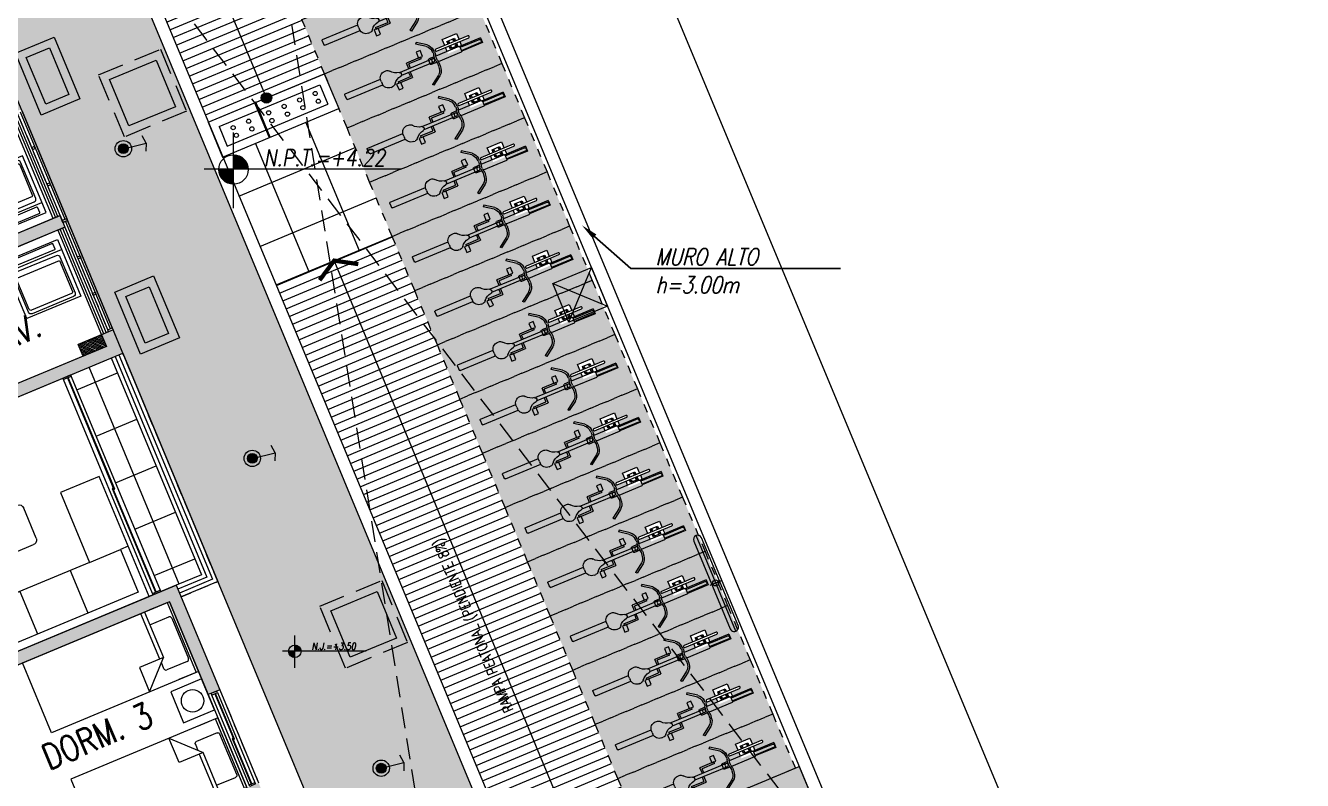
# Model space of a CAD drawing. Header units: millimetres. Extents: x 2471 to 2909, y 1327 to 1568.
# Drawn here: x 2658.24 to 2673.46, y 1442.92 to 1451.92 of the extents above; entities that cross this region are included whole.
import ezdxf
from ezdxf import colors
from ezdxf.entities.mleader import LeaderData, LeaderLine
from ezdxf.enums import TextEntityAlignment as Align
from ezdxf.math import Vec2, Vec3
from ezdxf.xclip import XClip

# ---------------------------------------------------------------- set-up
doc = ezdxf.new("R2010")
doc.units = ezdxf.units.MM
doc.header["$XCLIPFRAME"] = 2
doc.set_wipeout_variables(frame=1)
for name, pattern in [('ACAD_ISO07W100', [3, 0, -3]), ('HIDDEN', [0.375, 0.25, -0.125]), ('HIDDEN2', [0.1875, 0.125, -0.0625])]:
    doc.linetypes.add(name, pattern=pattern)
doc.layers.get('0').update_dxf_attribs({"color": 251, "lineweight": 9})
doc.layers.get('DEFPOINTS').update_dxf_attribs({"color": 251, "lineweight": 9})
for name, color, linetype, lineweight in [('A-BARANDAS', 251, 'Continuous', 13), ('A-BICICLETAS', 251, 'Continuous', 13), ('A-COCINAS-LAV', 251, 'Continuous', 13), ('A-EST HATCH', 251, 'Continuous', 13), ('A-EST PLACAS', 251, 'Continuous', 13), ('A-EST VIGAS', 251, 'HIDDEN2', 13), ('A-ESTRUCTURA-HATCH', 251, 'Continuous', 13), ('A-HATCH', 251, 'Continuous', 13), ('A-MOBILIARIO', 251, 'Continuous', 13), ('A-MURO ALTO', 251, 'Continuous', 13), ('A-MURO BAJO', 251, 'Continuous', 13), ('A-MUROS', 251, 'Continuous', 13), ('A-PROYECCIONES', 251, 'HIDDEN', 13), ('A_30_DispositivosElect', 251, 'Continuous', 13), ('A_30_DispositivosSanit', 251, 'Continuous', 13), ('A_50_TextoAmbiente', 251, 'Continuous', 13), ('A_50_TextoIndicaciones', 251, 'Continuous', 13), ('COTAS-EXTER', 251, 'Continuous', 13), ('DLP_MOBILIARIO FIJO', 251, 'Continuous', 13), ('DLP_VERDE', 251, 'Continuous', 13), ('HATCH', 251, 'Continuous', 13)]:
    doc.layers.add(name, color=color, linetype=linetype, lineweight=lineweight)
doc.styles.add('R100-200', font='romans.shx', dxfattribs={"width": 0.8, "height": 0.3})
doc.styles.add('R80', font='romans.shx', dxfattribs={"width": 0.8, "oblique": 15, "height": 0.1})
doc.styles.add('R80-200', font='romans.shx', dxfattribs={"width": 0.8, "oblique": 10, "height": 0.2})
doc.styles.add('ROMANS', font='romans.shx', dxfattribs={"width": 0.8})
doc.styles.get("Standard").update_dxf_attribs({"font": 'arial.ttf'})
doc.styles.add('TXT_COTAS', font='romans.shx', dxfattribs={"width": 0.8})
doc.dimstyles.new('DLP-COTA 200', dxfattribs={"dimtxt": 0.3, "dimasz": 0.2, "dimexe": 0.36, "dimexo": 0.12, "dimgap": 0.12, "dimtad": 1, "dimzin": 0, "dimdsep": 46, "dimtxsty": 'TXT_COTAS', "dimblk": 'ARCHTICK', "dimcen": 0.18, "dimdle": 0.2, "dimclrd": 256, "dimclre": 256, "dimclrt": 2, "dimadec": 0, "dimazin": 0, "dimtfac": 1, "dimtix": 1, "dimtofl": 0, "dimtmove": 2, "dimatfit": 3, "dimfxl": 0.36, "dimtolj": 1, "dimtzin": 0, "dimlwd": 9, "dimlwe": 9, "dimarcsym": 0})

# ---------------------------------------------------------------- blocks, each defined once
blk = doc.blocks.new('TRAZO 2')
at = {"color": 8}
for p, q in [((92.429, 102.65, 0), (91.792, 104.181, 0)), ((90.993, 103.302, 0), (92.378, 103.879, 0)), ((91.829, 102.4, 0), (91.191, 103.931, 0)), ((91.243, 102.702, 0), (92.627, 103.279, 0))]:
    blk.add_line(p, q, dxfattribs=at)
blk = doc.blocks.new('_ArchTick')
at = {"color": 0, "linetype": 'ByBlock', "const_width": 0.15}
blk.add_lwpolyline([(-0.5, -0.5), (0.5, 0.5)], dxfattribs=at)
blk = doc.blocks.new('*D868')
at = {"layer": 'COTAS-EXTER', "lineweight": 9, "transparency": 16777216}
for p, q in [((85.087, 83.906), (86.232, 84.383)), ((85.823, 84.429), (105.212, 37.854)), ((104.323, 37.7), (105.468, 38.177))]:
    blk.add_line(p, q, dxfattribs=at)
at = {"layer": 'DEFPOINTS', "color": 0, "transparency": 16777216}
for p in [(84.976, 83.86, 0), (105.136, 38.038), (104.212, 37.654, 0)]:
    blk.add_point(p, dxfattribs=at)
at = {"layer": 'COTAS-EXTER', "lineweight": 9, "transparency": 16777216, "xscale": 0.2, "yscale": 0.2, "zscale": 0.2}
for p, rotation in [((85.899, 84.244), 112.6026596227034), ((105.136, 38.038), 292.6026596227034)]:
    blk.add_blockref('_ArchTick', p, dxfattribs=dict(at, rotation=rotation))
at = {"layer": 'COTAS-EXTER', "color": 2, "transparency": 16777216, "insert": (95.767, 61.245), "char_height": 0.3, "attachment_point": 5, "rotation": 292.6027, "style": 'TXT_COTAS'}
blk.add_mtext('\\A1;50.05', dxfattribs=at)
blk = doc.blocks.new('EST P1')
at = {"layer": 'A-ESTRUCTURA-HATCH'}
h = blk.add_hatch(dxfattribs=at)
h.set_pattern_fill('ANSI31', color=256, scale=0.02)
h.set_pattern_definition([(45, (-226392.07709, -8188203.05961), (-0.04490128060535, 0.04490128060535), [])])
h.paths.add_polyline_path([(-3.61, 5.05), (-3.61, 4.85), (-44.785, 4.85), (-44.785, -0.15), (-46.99, -0.15), (-46.99, -11.15), (-3.61, -11.15), (-3.61, -11.4), (-47.24, -11.4), (-47.24, 0.15), (-45.035, 0.15), (-45.035, 5.05)])
h.paths.add_polyline_path([(5.876, 4.85), (5.876, 5.05), (35.53, 5.05), (35.53, 4.85)])
h.paths.add_polyline_path([(47.915, 5.05), (35.58, 5.05), (35.58, 4.85), (47.915, 4.85)])
h.paths.add_polyline_path([(51.865, 4.85), (53.376, 4.85), (53.376, 5.05), (51.865, 5.05)])
edge = h.paths.add_edge_path()
edge.add_arc((63.301, -0.15), 9.7, 360, 540)
edge.add_line((53.601, -0.15), (53.801, -0.15))
edge.add_arc((63.301, -0.15), 9.5, 0.9047, 180, ccw=False)
edge.add_line((72.799, 0), (70.351, 0))
edge.add_line((70.351, 0), (70.351, -0.15))
edge.add_line((70.351, -0.15), (73.001, -0.15))
edge = h.paths.add_edge_path()
edge.add_arc((63.301, -0.15), 3.3, 0.0009, 49.9947)
edge.add_line((65.422, 2.378), (65.422, -0.15))
edge.add_line((65.422, -0.15), (65.272, -0.15))
edge.add_line((65.272, -0.15), (65.272, 2.496))
edge.add_arc((63.301, -0.15), 3.3, 53.3166, 180)
edge.add_line((60.001, -0.15), (59.801, -0.15))
edge.add_arc((63.301, -0.15), 3.5, 2.4574, 179.9999, ccw=False)
edge.add_line((66.797, 0), (69.451, 0))
edge.add_line((69.451, 0), (69.451, -0.15))
edge.add_line((69.451, -0.15), (66.601, -0.15))
h.paths.add_polyline_path([(-3.56, -11.15), (35.53, -11.15), (35.53, -11.4), (-3.56, -11.4)])
h.paths.add_polyline_path([(35.58, -11.15), (71.88, -11.15), (71.88, -11.4), (35.58, -11.4)])
blk = doc.blocks.new('A$C47ad906b')
at = {"linetype": 'ACAD_ISO07W100'}
blk.add_blockref('EST P1', (27.086, 53.632), dxfattribs=at)
blk = doc.blocks.new('IS_PLANTA GENERAL')
for p, q in [((33.073, -90.818), (34.458, -90.242)), ((34.458, -90.242), (34.631, -90.657)), ((33.204, -90.872), (34.404, -90.373)), ((34.404, -90.373), (34.5, -90.603)), ((33.246, -91.234), (34.631, -90.657)), ((33.3, -91.103), (34.5, -90.603)), ((33.641, -90.582), (33.627, -90.588)), ((33.627, -90.588), (33.8, -91.003)), ((33.814, -90.997), (33.641, -90.582)), ((33.672, -90.677), (33.768, -90.908)), ((33.073, -90.818), (33.246, -91.234)), ((33.204, -90.872), (33.3, -91.103))]:
    blk.add_line(p, q)
for centre in [(34.164, -90.554), (34.349, -90.477), (34.387, -90.569), (33.795, -90.707), (33.979, -90.631), (34.018, -90.723), (34.202, -90.646), (33.371, -90.884), (33.556, -90.807), (33.594, -90.899), (33.833, -90.8), (33.409, -90.976)]:
    blk.add_circle(centre, 0.025)
blk = doc.blocks.new('A$C9cc34060')
at = {"layer": 'A-EST HATCH'}
h = blk.add_hatch(color=256, dxfattribs=at)
h.dxf.hatch_style = 1
h.paths.add_polyline_path([(39.55, 0.06), (39.55, 6.125), (38.05, 6.125), (38.05, 5.375), (37.9, 5.375), (37.9, 6.325), (39.7, 6.325), (39.7, 5.45), (41.2, 5.45), (41.2, 5.95), (41.35, 5.95), (41.35, 5.25), (39.7, 5.25), (39.7, 0.06)])
h.paths.add_polyline_path([(18.45, 10.125), (20.05, 10.125), (20.05, 13.225), (18.85, 13.225), (18.85, 13.375), (20.2, 13.375), (20.2, 9.975), (18.45, 9.975)])
h.paths.add_polyline_path([(17.65, 13.375), (17.5, 13.375), (17.5, 9.975), (17.65, 9.975)])
h.paths.add_polyline_path([(12.15, 13.85), (11.85, 13.85), (11.85, 13.7), (12, 13.7), (12, 10.625), (12.15, 10.625)])
h.paths.add_polyline_path([(15.1, 13.225), (15.1, 10.125), (16.7, 10.125), (16.7, 9.975), (14.95, 9.975), (14.95, 13.375), (16.3, 13.375), (16.3, 13.225)])
h.paths.add_polyline_path([(5.85, 13.7), (5.25, 13.7), (5.25, 13.85), (6, 13.85), (6, 10.45), (4.85, 10.45), (4.85, 10.6), (5.85, 10.6)])
h.paths.add_polyline_path([(4.05, 13.85), (4.05, 10.45), (3.9, 10.45), (3.9, 13.85)])
h.paths.add_polyline_path([(3.1, 10.6), (1.5, 10.6), (1.5, 13.7), (2.7, 13.7), (2.7, 13.85), (1.35, 13.85), (1.35, 10.45), (3.1, 10.45)])
h.paths.add_polyline_path([(5.85, 0.15), (5.25, 0.15), (5.25, 0), (6, 0), (6, 3.4), (4.85, 3.4), (4.85, 3.25), (5.85, 3.25)])
h.paths.add_polyline_path([(4.05, 0), (4.05, 3.4), (3.9, 3.4), (3.9, 0)])
h.paths.add_polyline_path([(3.1, 3.25), (1.5, 3.25), (1.5, 0.15), (2.7, 0.15), (2.7, 0), (1.35, 0), (1.35, 3.4), (3.1, 3.4)])
h.paths.add_polyline_path([(8.7, 3.5), (8.85, 3.5), (8.85, 0.15), (9, 0.15), (9, 0), (8.7, 0)])
h.paths.add_polyline_path([(18.45, 3.725), (20.05, 3.725), (20.05, 0.625), (18.85, 0.625), (18.85, 0.475), (20.2, 0.475), (20.2, 3.875), (18.45, 3.875)])
h.paths.add_polyline_path([(17.65, 0.475), (17.5, 0.475), (17.5, 3.875), (17.65, 3.875)])
h.paths.add_polyline_path([(12.15, 0), (11.85, 0), (11.85, 0.15), (12, 0.15), (12, 3.225), (12.15, 3.225)])
h.paths.add_polyline_path([(15.1, 0.625), (15.1, 3.725), (16.7, 3.725), (16.7, 3.875), (14.95, 3.875), (14.95, 0.475), (16.3, 0.475), (16.3, 0.625)])
h.paths.add_polyline_path([(31.6, 10.125), (30, 10.125), (30, 13.225), (31.2, 13.225), (31.2, 13.375), (29.85, 13.375), (29.85, 9.975), (31.6, 9.975)])
h.paths.add_polyline_path([(32.4, 13.375), (32.55, 13.375), (32.55, 9.975), (32.4, 9.975)])
h.paths.add_polyline_path([(38.2, 13.85), (38.2, 13.7), (38.05, 13.7), (38.05, 10.625), (37.9, 10.625), (37.9, 13.85)])
h.paths.add_polyline_path([(34.95, 13.225), (34.95, 10.125), (33.35, 10.125), (33.35, 9.975), (35.1, 9.975), (35.1, 13.375), (33.75, 13.375), (33.75, 13.225)])
h.paths.add_polyline_path([(39.7, 8.6), (41.35, 8.6), (41.35, 7.9), (41.2, 7.9), (41.2, 8.4), (39.7, 8.4), (39.7, 7.525), (37.9, 7.525), (37.9, 8.475), (38.05, 8.475), (38.05, 7.725), (39.55, 7.725), (39.55, 13.79), (39.7, 13.79)])
h.paths.add_polyline_path([(44.2, 13.7), (44.8, 13.7), (44.8, 13.85), (44.05, 13.85), (44.05, 10.45), (45.2, 10.45), (45.2, 10.6), (44.2, 10.6)])
h.paths.add_polyline_path([(46, 13.85), (46, 10.45), (46.15, 10.45), (46.15, 13.85)])
h.paths.add_polyline_path([(46.95, 10.6), (48.55, 10.6), (48.55, 13.7), (47.35, 13.7), (47.35, 13.85), (48.7, 13.85), (48.7, 10.45), (46.95, 10.45)])
h.paths.add_polyline_path([(46, 0), (46, 3.4), (46.15, 3.4), (46.15, 0)])
h.paths.add_polyline_path([(46.95, 3.25), (48.55, 3.25), (48.55, 0.15), (47.35, 0.15), (47.35, 0), (48.7, 0), (48.7, 3.4), (46.95, 3.4)])
h.paths.add_polyline_path([(41.35, 3.5), (41.2, 3.5), (41.2, 0.15), (41.05, 0.15), (41.05, 0), (41.35, 0)])
h.paths.add_polyline_path([(31.6, 3.725), (30, 3.725), (30, 0.625), (31.2, 0.625), (31.2, 0.475), (29.85, 0.475), (29.85, 3.875), (31.6, 3.875)])
h.paths.add_polyline_path([(32.4, 0.475), (32.55, 0.475), (32.55, 3.875), (32.4, 3.875)])
h.paths.add_polyline_path([(37.9, 0), (38.2, 0), (38.2, 0.15), (38.05, 0.15), (38.05, 3.225), (37.9, 3.225)])
h.paths.add_polyline_path([(34.95, 0.625), (34.95, 3.725), (33.35, 3.725), (33.35, 3.875), (35.1, 3.875), (35.1, 0.475), (33.75, 0.475), (33.75, 0.625)])
h.paths.add_polyline_path([(10.35, 6.325), (12.15, 6.325), (12.15, 5.375), (12, 5.375), (12, 6.125), (10.5, 6.125), (10.5, 0.06), (10.35, 0.06), (10.35, 5.25), (8.7, 5.25), (8.7, 5.95), (8.85, 5.95), (8.85, 5.45), (10.35, 5.45)])
h.paths.add_polyline_path([(44.05, 0), (44.05, 3.4), (45.2, 3.4), (45.2, 3.25), (44.2, 3.25), (44.2, 0.15), (44.8, 0.15), (44.8, 0)])
h.paths.add_polyline_path([(46.953, 8.35), (47.1, 8.35), (47.1, 9.55), (44.95, 9.55), (44.95, 9.4), (45.4, 9.4), (45.4, 7.8), (45.6, 7.8), (45.6, 9.4), (46.95, 9.4), (46.95, 8.35)], flags=17)
h.paths.add_polyline_path([(46.953, 5.5), (47.1, 5.5), (47.1, 4.3), (44.95, 4.3), (44.95, 4.45), (45.4, 4.45), (45.4, 6.05), (45.6, 6.05), (45.6, 4.45), (46.95, 4.45), (46.95, 5.5)], flags=17)
h.paths.add_polyline_path([(41.2, 7), (44.05, 7), (44.05, 9.55), (44.2, 9.55), (44.2, 7), (46.95, 7), (46.95, 7.6), (47.1, 7.6), (47.1, 7), (49.85, 7), (49.85, 11.05), (50.05, 11.05), (50.05, 2.8), (49.85, 2.8), (49.85, 6.85), (47.1, 6.85), (47.1, 6.25), (46.95, 6.25), (46.95, 6.85), (44.2, 6.85), (44.2, 4.3), (44.05, 4.3), (44.05, 6.85), (41.2, 6.85)])
h.paths.add_polyline_path([(26, 1.025), (23.35, 1.025), (23.35, 3.675), (25.7, 3.675), (25.7, 4.225), (26, 4.225), (26, 4.375), (25.55, 4.375), (25.55, 3.825), (23.35, 3.825), (23.35, 6.175), (24.55, 6.175), (24.55, 6.325), (23.2, 6.325), (23.2, 0.875), (26, 0.875)])
h.paths.add_polyline_path([(41.35, 13.85), (41.35, 10.35), (41.2, 10.35), (41.2, 13.7), (41.05, 13.7), (41.05, 13.85)])
h.paths.add_polyline_path([(10.35, 13.79), (10.35, 8.6), (8.7, 8.6), (8.7, 7.9), (8.85, 7.9), (8.85, 8.4), (10.35, 8.4), (10.35, 7.525), (12.15, 7.525), (12.15, 8.475), (12, 8.475), (12, 7.725), (10.5, 7.725), (10.5, 13.79)])
h.paths.add_polyline_path([(2.95, 7), (0.15, 7), (0.15, 11.05), (0, 11.05), (0, 2.8), (0.15, 2.8), (0.15, 6.85), (2.95, 6.85), (2.95, 6.25), (3.1, 6.25), (3.1, 6.85), (5.85, 6.85), (5.85, 4.3), (6, 4.3), (6, 6.85), (8.85, 6.85), (8.85, 7), (6, 7), (6, 9.55), (5.85, 9.55), (5.85, 7), (3.1, 7), (3.1, 7.6), (2.95, 7.6)])
h.paths.add_polyline_path([(8.7, 13.85), (9, 13.85), (9, 13.7), (8.85, 13.7), (8.85, 10.35), (8.7, 10.35)])
h.paths.add_polyline_path([(3.097, 8.35), (2.95, 8.35), (2.95, 9.55), (5.1, 9.55), (5.1, 9.4), (4.65, 9.4), (4.65, 7.8), (4.45, 7.8), (4.45, 9.4), (3.1, 9.4), (3.1, 8.35)], flags=17)
h.paths.add_polyline_path([(3.097, 5.5), (2.95, 5.5), (2.95, 4.3), (5.1, 4.3), (5.1, 4.45), (4.65, 4.45), (4.65, 6.05), (4.45, 6.05), (4.45, 4.45), (3.1, 4.45), (3.1, 5.5)], flags=17)
h.paths.add_polyline_path([(23.35, 7.525), (23.2, 7.525), (23.2, 11.225), (23.35, 11.225)])
h.paths.add_polyline_path([(29, 4.775), (29, 4.925), (27.2, 4.925), (27.2, 6.175), (29.75, 6.175), (29.75, 4.775), (29.9, 4.775), (29.9, 6.175), (33.25, 6.175), (33.25, 4.775), (33.45, 4.775), (33.45, 6.175), (37, 6.175), (37, 6.325), (27, 6.325), (27, 4.775)])
h.paths.add_polyline_path([(27, 4.75), (27, 0.475), (27.85, 0.475), (27.85, 0.625), (27.15, 0.625), (27.15, 4.75)])
h.paths.add_polyline_path([(21.05, 4.775), (21.05, 4.925), (22.85, 4.925), (22.85, 6.175), (20.3, 6.175), (20.3, 4.775), (20.15, 4.775), (20.15, 6.175), (16.8, 6.175), (16.8, 4.775), (16.6, 4.775), (16.6, 6.175), (13.05, 6.175), (13.05, 6.325), (23.05, 6.325), (23.05, 4.775)])
h.paths.add_polyline_path([(23.05, 4.75), (23.05, 0.475), (22.2, 0.475), (22.2, 0.625), (22.9, 0.625), (22.9, 4.75)])
h.paths.add_polyline_path([(22.875, 8.925), (22.45, 8.925), (22.45, 7.525), (13.05, 7.525), (13.05, 7.675), (16.6, 7.675), (16.6, 9.075), (16.8, 9.075), (16.8, 7.675), (19.7, 7.675), (19.7, 9.075), (19.85, 9.075), (19.85, 7.675), (22.25, 7.675), (22.25, 8.925), (20.6, 8.925), (20.6, 9.075), (22.875, 9.075)])
h.paths.add_polyline_path([(22.9, 13.225), (22.2, 13.225), (22.2, 13.375), (23.05, 13.375), (23.05, 7.525), (22.9, 7.525)])
h.paths.add_polyline_path([(27.15, 7.525), (25.15, 7.525), (25.15, 7.675), (27, 7.675), (27, 11.075), (25.15, 11.075), (25.15, 11.225), (27, 11.225), (27, 13.375), (27.85, 13.375), (27.85, 13.225), (27.15, 13.225)])
h.paths.add_polyline_path([(27.175, 9.075), (29.45, 9.075), (29.45, 8.925), (27.8, 8.925), (27.8, 7.675), (30.2, 7.675), (30.2, 9.075), (30.35, 9.075), (30.35, 7.675), (33.25, 7.675), (33.25, 9.075), (33.45, 9.075), (33.45, 7.675), (37, 7.675), (37, 7.525), (27.6, 7.525), (27.6, 8.925), (27.175, 8.925)])
at = {"layer": 'A-EST PLACAS'}
for points in [[(39.55, 0.06), (39.55, 6.125), (38.05, 6.125), (38.05, 5.375), (37.9, 5.375), (37.9, 6.325), (39.7, 6.325), (39.7, 5.45), (41.2, 5.45), (41.2, 5.95), (41.35, 5.95), (41.35, 5.25), (39.7, 5.25), (39.7, 0.06)], [(34.95, 0.625), (34.95, 3.725), (33.35, 3.725), (33.35, 3.875), (35.1, 3.875), (35.1, 0.475), (33.75, 0.475), (33.75, 0.625)], [(37.9, 0), (38.2, 0), (38.2, 0.15), (38.05, 0.15), (38.05, 3.225), (37.9, 3.225)]]:
    blk.add_lwpolyline(points, close=True, dxfattribs=at)
at = {"layer": 'A-EST VIGAS'}
for p, q in [((33.75, 0.475), (32.55, 0.475)), ((39.55, 0.06), (38.2, 0.06)), ((39.7, 0.06), (41.05, 0.06))]:
    blk.add_line(p, q, dxfattribs=at)
blk.add_lwpolyline([(34.95, 0.475), (34.95, 0), (37.9, 0)], dxfattribs=at)
blk = doc.blocks.new('LAV-SEC')
blk.add_wipeout([(-0.35, 0), (-0.35, -0.73), (0.35, -0.73), (0.35, 0)])
blk.add_line((0.35, -0.13), (-0.35, -0.13))
blk.add_lwpolyline([(0.35, 0), (-0.35, 0), (-0.35, -0.73), (0.35, -0.73)], close=True)
at = {"color": 251}
for points in [[(0.27, -0.02), (-0.27, -0.02, 0.414214), (-0.28, -0.03), (-0.28, -0.09, 0.414214), (-0.27, -0.1), (0.27, -0.1, 0.414214), (0.28, -0.09), (0.28, -0.03, 0.414214)], [(0.28, -0.24), (-0.28, -0.24), (-0.28, -0.64, 0.414214), (-0.26, -0.66), (0.26, -0.66, 0.414214), (0.28, -0.64)]]:
    blk.add_lwpolyline(points, format="xyb", close=True, dxfattribs=at)
blk.add_lwpolyline([(-0.3, -0.668, 0.414214), (-0.268, -0.7), (0.268, -0.7, 0.414214), (0.3, -0.668), (0.3, -0.202, 0.414214), (0.268, -0.17), (-0.268, -0.17, 0.414214), (-0.3, -0.202)], format="xyb", close=True)
blk = doc.blocks.new('1 PLAZA')
for p, q in [((-0.45, 0), (0.45, 0)), ((-0.45, 0), (-0.45, -0.255)), ((0.45, 0), (0.45, -0.255)), ((-0.286, -0.322), (-0.286, -0.078)), ((-0.259, -0.051), (0.262, -0.051)), ((0.289, -0.078), (0.289, -0.342)), ((-0.45, -0.322), (0.136, -0.322)), ((0.136, -0.371), (-0.45, -0.371)), ((0.45, -0.632), (0.136, -0.322)), ((0.136, -0.322), (0.136, -0.632)), ((0.262, -0.368), (0.183, -0.368)), ((0.136, -0.632), (0.45, -0.632))]:
    blk.add_line(p, q)
blk.add_lwpolyline([(-0.45, -1.9), (-0.45, -0.029), (0.45, -0.029), (0.45, -1.9)], close=True)
for centre, start, end in [((-0.259, -0.078), 90, 180), ((0.262, -0.078), 0, 90), ((0.262, -0.342), 270, 0)]:
    blk.add_arc(centre, 0.0267, start, end)
blk = doc.blocks.new('VELADOR')
blk.add_lwpolyline([(0, 0.4), (0, 0), (0.4, 0), (0.4, 0.4)], close=True)
blk.add_circle((0.2, 0.2), 0.134)
blk = doc.blocks.new('VP.120')
at = {"layer": 'A-MURO BAJO'}
for p, q in [((0, 0), (1.2, 0)), ((0, -0.15), (1.2, -0.15))]:
    blk.add_line(p, q, dxfattribs=at)
at = {"layer": 'DLP_MOBILIARIO FIJO', "color": 251}
for p, q in [((0.02, -0.038), (1.18, -0.038)), ((1.18, -0.113), (0.02, -0.113))]:
    blk.add_line(p, q, dxfattribs=at)
at = {"layer": 'DLP_MOBILIARIO FIJO', "color": 6}
for points in [[(0, -0.113), (0.02, -0.113), (0.02, -0.038), (0, -0.038)], [(1.2, -0.113), (1.18, -0.113), (1.18, -0.038), (1.2, -0.038)]]:
    blk.add_lwpolyline(points, close=True, dxfattribs=at)
at = {"layer": 'DLP_MOBILIARIO FIJO', "elevation": 0}
for points in [[(0.61, -0.063), (0.02, -0.063), (0.02, -0.073), (0.61, -0.073)], [(0.59, -0.088), (1.18, -0.088), (1.18, -0.078), (0.59, -0.078)]]:
    blk.add_lwpolyline(points, close=True, dxfattribs=at)
blk = doc.blocks.new('SOFA SEC')
for p, q in [((0, 0.65), (0.1, 0.65)), ((0.1, 0.65), (0.1, 0.1)), ((0.5, 0.65), (0.1, 0.65)), ((0.75, 0.65), (0.75, 0.1)), ((1.4, 0.65), (1.4, 0.1)), ((0.1, 0.1), (2.05, 0.1))]:
    blk.add_line(p, q)
blk.add_lwpolyline([(0.5, 1.55), (0.5, 0.65), (2.05, 0.65), (2.05, 0), (0, 0), (0, 1.55)], close=True)
blk = doc.blocks.new('MESA CENTRO')
for p, q in [((-0.194, 0), (0.194, 0)), ((-0.254, -0.942), (-0.254, -0.06)), ((0.254, -0.06), (0.254, -0.942)), ((0.194, -1.002), (-0.194, -1.002))]:
    blk.add_line(p, q)
for centre, start, end in [((-0.194, -0.06), 90, 180), ((0.194, -0.06), 0, 90), ((-0.194, -0.942), 180, 270), ((0.194, -0.942), 270, 0)]:
    blk.add_arc(centre, 0.06, start, end)
blk = doc.blocks.new('TE-P1')
at = {"layer": 'A-HATCH'}
h = blk.add_hatch(dxfattribs=at)
h.set_pattern_fill('_USER', color=256, scale=0.6, angle=-180, double=1, pattern_type=0)
h.set_pattern_definition([(180, (-1.7, 6.175), (8e-17, -0.6), []), (270, (-1.7, 6.175), (0.6, 6e-17), [])])
h.paths.add_polyline_path([(35.1, -2.65), (35.1, -2.125), (37.9, -2.125), (37.9, -2.65)])
h = blk.add_hatch(dxfattribs=at)
h.set_pattern_fill('ANSI31', color=256, scale=0.005)
h.paths.add_polyline_path([(38.05, -2.35), (38.2, -2.35), (38.2, -2.65), (38.05, -2.65)])
at = {"elevation": 0}
for points in [[(38.2, -2.68), (39.55, -2.68), (39.55, -2.71), (38.2, -2.71)], [(41.05, -2.68), (39.7, -2.68), (39.7, -2.71), (41.05, -2.71)]]:
    blk.add_lwpolyline(points, close=True, dxfattribs=at)
at = {"layer": 'A-BARANDAS', "elevation": 0}
for points in [[(37.9, -2.75), (35, -2.75), (35, -2.325)], [(37.9, -2.7), (35.05, -2.7), (35.05, -2.325)]]:
    blk.add_lwpolyline(points, dxfattribs=at)
at = {"layer": 'A-HATCH', "elevation": 0}
blk.add_lwpolyline([(38.05, -2.35), (38.2, -2.35), (38.2, -2.65), (38.05, -2.65)], close=True, dxfattribs=at)
at = {"layer": 'A-MOBILIARIO'}
for p, q in [((38.225, -2.775, 0), (39.613, -2.775, 0)), ((38.225, -2.8, 0), (39.613, -2.8, 0)), ((41.025, -2.775, 0), (39.638, -2.775, 0)), ((41.025, -2.8, 0), (39.638, -2.8, 0))]:
    blk.add_line(p, q, dxfattribs=at)
at = {"layer": 'A-MOBILIARIO', "elevation": 0}
for points in [[(38.2, -2.74), (38.225, -2.74), (38.225, -2.8), (38.2, -2.8)], [(38.671, -2.74), (38.696, -2.74), (38.696, -2.775), (38.671, -2.775)], [(39.142, -2.74), (39.167, -2.74), (39.167, -2.775), (39.142, -2.775)], [(39.638, -2.74), (39.613, -2.74), (39.613, -2.8), (39.638, -2.8)]]:
    blk.add_lwpolyline(points, close=True, dxfattribs=at)
at = {"layer": 'A-MOBILIARIO'}
for points in [[(39.613, -2.74), (39.638, -2.74), (39.638, -2.8), (39.613, -2.8)], [(40.108, -2.74), (40.083, -2.74), (40.083, -2.775), (40.108, -2.775)], [(40.579, -2.74), (40.554, -2.74), (40.554, -2.775), (40.579, -2.775)]]:
    blk.add_lwpolyline(points, close=True, dxfattribs=at)
at = {"layer": 'A-MURO BAJO', "color": 7}
for p, q in [((35.12, -2.025, 0), (37.88, -2.025, 0)), ((37.88, -2.125, 0), (35.12, -2.125, 0))]:
    blk.add_line(p, q, dxfattribs=at)
at = {"layer": 'A-MURO BAJO', "color": 4}
blk.add_line((34.95, -2.8, 0), (34.95, -2.325, 0), dxfattribs=at)
at = {"layer": 'A-MURO BAJO'}
for p, q in [((39.55, -2.65, 0), (38.2, -2.65, 0)), ((39.55, -2.74, 0), (38.2, -2.74, 0)), ((39.7, -2.65, 0), (41.05, -2.65, 0)), ((39.7, -2.74, 0), (41.05, -2.74, 0))]:
    blk.add_line(p, q, dxfattribs=at)
at = {"layer": 'A-MURO BAJO', "color": 4, "elevation": 0}
for points in [[(37.9, -2.65), (35.1, -2.65), (35.1, -2.325)], [(37.9, -2.8), (34.95, -2.8)]]:
    blk.add_lwpolyline(points, dxfattribs=at)
at = {"layer": 'A-MUROS'}
for p, q in [((39.55, -2.74, 0), (39.55, 3.325, 0)), ((39.7, -2.74), (39.7, 2.45)), ((35.1, -2.325, 0), (35.1, 1.075, 0)), ((34.95, -2.175, 0), (34.95, 0.725, 0)), ((37.9, 0.425, 0), (37.9, -2.8, 0)), ((38.05, -2.35, 0), (38.05, 0.425, 0)), ((33.75, -2.325, 0), (33.75, -2.175, 0)), ((34.95, -2.175, 0), (33.75, -2.175, 0)), ((35.1, -2.325, 0), (33.75, -2.325, 0)), ((38.2, -2.35, 0), (38.05, -2.35, 0)), ((38.2, -2.8, 0), (38.2, -2.35, 0)), ((39.55, -2.65, 0), (39.55, -2.74, 0)), ((39.638, -2.74, 0), (39.55, -2.74, 0)), ((39.613, -2.74), (39.7, -2.74)), ((37.9, -2.8, 0), (38.2, -2.8, 0))]:
    blk.add_line(p, q, dxfattribs=at)
at = {"layer": 'A-MUROS', "color": 3}
blk.add_line((39.7, -2.8, 0), (39.55, -2.8, 0), dxfattribs=at)
at = {"layer": 'DLP_MOBILIARIO FIJO', "color": 6, "elevation": 0}
for points in [[(35.1, -2.025), (35.12, -2.025), (35.12, -2.125), (35.1, -2.125)], [(37.88, -2.025), (37.9, -2.025), (37.9, -2.125), (37.88, -2.125)]]:
    blk.add_lwpolyline(points, close=True, dxfattribs=at)
at = {"layer": 'DLP_MOBILIARIO FIJO', "elevation": 0}
for points in [[(36.46, -2.063), (35.12, -2.063), (35.12, -2.073), (36.46, -2.073)], [(36.44, -2.088), (37.88, -2.088), (37.88, -2.078), (36.44, -2.078)]]:
    blk.add_lwpolyline(points, close=True, dxfattribs=at)
blk.add_blockref('A$C9cc34060', (0, -2.8))
at = {"rotation": 179.9999999999999}
blk.add_blockref('VP.120', (33.75, -2.325, 0), dxfattribs=at)
at = {"layer": 'A-MOBILIARIO', "xscale": -1}
for name, p, rotation in [('SOFA SEC', (35.1, -1.975, 0), 270.0004328521019), ('MESA CENTRO', (36.455, 0.002, 0), 2.257911114078581e-05)]:
    blk.add_blockref(name, p, dxfattribs=dict(at, rotation=rotation))
at = {"layer": 'A-MOBILIARIO', "extrusion": (4.49068e-08, 3.60286e-08, -1), "zscale": -1, "rotation": 180}
blk.add_blockref('1 PLAZA', (-33, -2.175, 0), dxfattribs=at)
at = {"layer": 'A-MOBILIARIO', "extrusion": (4.49068e-08, -3.60286e-08, 1), "rotation": 180}
for name, p in [('1 PLAZA', (34.5, -2.175, 0)), ('VELADOR', (33.953, -1.775, 0))]:
    blk.add_blockref(name, p, dxfattribs=at)
at = {"layer": 'A-COCINAS-LAV', "xscale": -1, "rotation": 270}
blk.add_blockref('LAV-SEC', (39.45, -2.25, 0), dxfattribs=at)
at = {"layer": 'A-COCINAS-LAV', "rotation": 90}
blk.add_blockref('LAV-SEC', (39.8, -2.25), dxfattribs=at)
blk = doc.blocks.new('A$C4760cff2')
at = {"layer": 'A_50_TextoAmbiente', "style": 'R100-200', "width": 0.8}
for s, p in [('LAV.', (42.14, -17.275)), ('DORM. 3', (42.801, -22.214))]:
    blk.add_text(s, height=0.3, rotation=23.2759, dxfattribs=at).set_placement(p)
blk = doc.blocks.new('cajas de desague')
at = {"elevation": 0}
for points in [[(37.259, -14.542), (36.459, -14.542), (36.459, -14.042), (37.259, -14.042)], [(37.159, -14.142), (37.159, -14.442), (36.559, -14.442), (36.559, -14.142)], [(40.344, -14.542), (39.544, -14.542), (39.544, -14.042), (40.344, -14.042)], [(40.244, -14.142), (40.244, -14.442), (39.644, -14.442), (39.644, -14.142)]]:
    blk.add_lwpolyline(points, close=True, dxfattribs=at)
blk = doc.blocks.new('cajas drenaje pluvial')
at = {"linetype": 'HIDDEN', "ltscale": 1.25, "elevation": 0}
for points in [[(-1.242, 41.643), (-1.55, 42.382), (-0.811, 42.689), (-0.504, 41.951)], [(1.394, 35.309), (1.086, 36.048), (1.825, 36.355), (2.132, 35.616)]]:
    blk.add_lwpolyline(points, close=True, dxfattribs=at)
at = {"elevation": 0}
for points in [[(-0.865, 42.558), (-0.634, 42.004), (-1.188, 41.774), (-1.419, 42.328)], [(1.771, 36.224), (2.002, 35.67), (1.448, 35.44), (1.217, 35.994)]]:
    blk.add_lwpolyline(points, close=True, dxfattribs=at)
blk = doc.blocks.new('BICICLETA')
at = {"ltscale": 0.1}
for p, q in [((-0.035, 0), (-0.035, -0.304)), ((0.035, 0), (-0.035, 0)), ((0.035, 0), (0.035, -0.306)), ((-0.022, -0.304), (-0.022, -0.016)), ((-0.01, -0.004), (0.007, -0.004)), ((0.019, -0.016), (0.019, -0.304)), ((-0.043, -0.315), (-0.043, -0.654)), ((0.028, -0.304), (-0.031, -0.304)), ((0.04, -0.315), (0.04, -0.654)), ((-0.101, -0.65), (-0.136, -0.654)), ((-0.098, -0.673), (-0.133, -0.677)), ((-0.023, -0.681), (-0.063, -0.674)), ((-0.023, -0.657), (-0.058, -0.651)), ((-0.043, -0.678), (-0.043, -0.756)), ((0.02, -0.657), (0.055, -0.651)), ((0.02, -0.681), (0.06, -0.674)), ((0.04, -0.678), (0.04, -0.756)), ((0.095, -0.673), (0.13, -0.677)), ((0.098, -0.65), (0.133, -0.654)), ((-0.229, -0.706), (-0.317, -0.831)), ((-0.317, -0.831), (-0.299, -0.846)), ((-0.211, -0.721), (-0.299, -0.846)), ((0.028, -0.767), (-0.031, -0.767)), ((-0.025, -0.709), (-0.025, -1.188)), ((0.022, -0.709), (0.022, -1.188)), ((0.082, -0.852), (0.082, -1.034)), ((0.082, -0.852), (0.105, -0.852)), ((0.105, -0.852), (0.105, -1.057)), ((0.208, -0.721), (0.296, -0.846)), ((0.227, -0.706), (0.314, -0.831)), ((0.314, -0.831), (0.296, -0.846)), ((0.022, -1.034), (0.082, -1.034)), ((-0.025, -1.057), (-0.108, -1.057)), ((-0.108, -1.262), (-0.108, -1.057)), ((-0.085, -1.262), (-0.085, -1.081)), ((-0.025, -1.081), (-0.085, -1.081)), ((-0.006, -1.178), (-0.001, -1.178)), ((0.003, -1.178), (-0.001, -1.178)), ((0.022, -1.057), (0.105, -1.057)), ((-0.119, -1.378), (-0.119, -1.358)), ((-0.085, -1.262), (-0.108, -1.262)), ((0.116, -1.378), (0.116, -1.358)), ((-0.043, -1.988), (-0.043, -1.47)), ((-0.001, -1.472), (-0.025, -1.472)), ((-0.001, -1.472), (0.022, -1.472)), ((0.04, -1.988), (0.04, -1.47)), ((0.028, -2), (-0.031, -2)), ((0.007, -2), (-0.01, -2))]:
    blk.add_line(p, q, dxfattribs=at)
for points in [[(0.19, -0.822), (0.19, -0.882), (0.105, -0.882), (0.105, -0.822)], [(-0.193, -1.292), (-0.193, -1.233), (-0.108, -1.233), (-0.108, -1.292)]]:
    blk.add_lwpolyline(points, close=True, dxfattribs=at)
blk.add_circle((-0.001, -0.709), 0.0235, dxfattribs=at)
for centre, radius, start, end in [((-0.01, -0.016), 0.0117, 90, 180), ((0.007, -0.016), 0.0117, 0, 90), ((-0.031, -0.315), 0.0117, 90, 180), ((0.028, -0.315), 0.0117, 0, 90), ((-0.119, -0.794), 0.141, 96.8875, 141.5162), ((-0.119, -0.794), 0.117, 96.8875, 141.5162), ((-0.084, -0.789), 0.141, 79.5721, 96.8875), ((-0.084, -0.789), 0.117, 79.5721, 96.8875), ((-0.001, -0.542), 0.117, 259.5721, 280.4279), ((-0.001, -0.566), 0.117, 259.5721, 280.4279), ((0.081, -0.789), 0.141, 83.1125, 100.4279), ((0.081, -0.789), 0.117, 83.1125, 100.4279), ((0.116, -0.794), 0.117, 38.4838, 83.1125), ((0.116, -0.794), 0.141, 38.4838, 83.1125), ((-0.031, -0.756), 0.0117, 180, 270), ((0.028, -0.756), 0.0117, 270, 0), ((-0.192, -1.178), 0.164, 306.3265, 352.7262), ((-0.006, -1.202), 0.0235, 90, 172.7262), ((0.003, -1.202), 0.0235, 7.2738, 90), ((0.189, -1.178), 0.164, 187.2738, 233.6735), ((-0.06, -1.358), 0.0587, 126.3265, 180), ((-0.025, -1.378), 0.0939, 180, 270), ((0.022, -1.378), 0.0939, 270, 0), ((0.057, -1.358), 0.0587, 0, 53.6735), ((-0.031, -1.988), 0.0117, 180, 270), ((0.028, -1.988), 0.0117, 270, 0)]:
    blk.add_arc(centre, radius, start, end, dxfattribs=at)
blk = doc.blocks.new('ESTAC_BICICLETA')
at = {"layer": 'HATCH'}
h = blk.add_hatch(color=254, dxfattribs=at)
h.dxf.hatch_style = 1
h.paths.add_polyline_path([(0, 0), (0.7, 0), (0.7, -2), (0, -2)])
blk.add_wipeout([(0.16, -0.363), (0.24, -0.363), (0.24, -0.248), (0.242, -0.243), (0.246, -0.238), (0.252, -0.236), (0.258, -0.237), (0.263, -0.242), (0.265, -0.248), (0.265, -0.363), (0.345, -0.363), (0.345, -0.548), (0.265, -0.548), (0.265, -0.663), (0.263, -0.669), (0.259, -0.673), (0.252, -0.675), (0.246, -0.673), (0.241, -0.668), (0.24, -0.663), (0.24, -0.548), (0.16, -0.548)])
at = {"layer": 'A-BICICLETAS', "color": 251, "linetype": 'HIDDEN2', "ltscale": 0.5}
blk.add_lwpolyline([(0, 0), (0.7, 0), (0.7, -2), (0, -2)], close=True, dxfattribs=at)
at = {"layer": 'A-MOBILIARIO', "color": 6, "linetype": 'Continuous'}
blk.add_lwpolyline([(0.24, -0.248), (0.24, -0.663, 1), (0.265, -0.663), (0.265, -0.248, 1)], format="xyb", close=True, dxfattribs=at)
at = {"layer": 'A-MOBILIARIO', "color": 4, "linetype": 'Continuous'}
for points in [[(0.24, -0.548), (0.16, -0.548), (0.16, -0.363), (0.24, -0.363)], [(0.24, -0.504), (0.204, -0.504), (0.204, -0.407), (0.24, -0.407)], [(0.265, -0.363), (0.319, -0.363)], [(0.265, -0.407), (0.301, -0.407), (0.301, -0.504), (0.265, -0.504)], [(0.315, -0.548), (0.265, -0.548)]]:
    blk.add_lwpolyline(points, dxfattribs=at)
at = {"layer": 'A-MOBILIARIO', "color": 7, "linetype": 'Continuous'}
for centre in [(0.22, -0.423), (0.285, -0.423), (0.22, -0.488), (0.285, -0.488)]:
    blk.add_circle(centre, 0.00659, dxfattribs=at)
at = {"layer": 'A-BICICLETAS', "xscale": -0.8780487806474042, "yscale": 0.8780487806474041, "zscale": 0.878048780647404, "rotation": 0.003284121983559984}
blk.add_blockref('BICICLETA', (0.35, -0.119), dxfattribs=at)
blk = doc.blocks.new('*U250')
at = {"layer": 'A-BICICLETAS'}
blk.add_blockref('ESTAC_BICICLETA', (-0.315, 0.9), dxfattribs=at)
blk = doc.blocks.new('*U251')
at = {"color": 0, "linetype": 'ByBlock', "lineweight": -2, "transparency": 16777216}
blk.add_blockref('*U250', (8.4, 0), dxfattribs=at)
blk.add_blockref('*U250', (9.1, 0), dxfattribs=at)
blk.add_blockref('*U250', (9.8, 0), dxfattribs=at)
blk.add_blockref('*U250', (10.5, 0), dxfattribs=at)
blk.add_blockref('*U250', (11.2, 0), dxfattribs=at)
blk.add_blockref('*U250', (11.9, 0), dxfattribs=at)
blk.add_blockref('*U250', (12.6, 0), dxfattribs=at)
blk.add_blockref('*U250', (13.3, 0), dxfattribs=at)
blk.add_blockref('*U250', (14, 0), dxfattribs=at)
blk.add_blockref('*U250', (14.7, 0), dxfattribs=at)
blk.add_blockref('*U250', (15.4, 0), dxfattribs=at)
blk.add_blockref('*U250', (16.1, 0), dxfattribs=at)
blk.add_blockref('*U250', (16.8, 0), dxfattribs=at)
blk.add_blockref('*U250', (17.5, 0), dxfattribs=at)
blk.add_blockref('*U250', (18.2, 0), dxfattribs=at)
blk = doc.blocks.new('SIM NIVEL PLANTA')
at = {"linetype": 'Continuous'}
h = blk.add_hatch(dxfattribs=at)
h.set_pattern_fill('_USER', color=256, scale=0.099996, angle=45, style=0, pattern_type=0)
h.set_pattern_definition([(45, (35396.10581, 26516.4892), (-0.0707080889, 0.0707080889), [])])
h.paths.add_polyline_path([(-17.03, 0), (-15.53, 0, 0.409209), (-17.03, 1.47)])
h.paths.add_polyline_path([(-18.53, 0, 0.419236), (-17.03, -1.53), (-17.03, 0)])
for p, q in [((-17.03, -3.97), (-17.03, 3.72)), ((0, 0), (-20, 0))]:
    blk.add_line(p, q)
blk.add_circle((-17.03, -0.03), 1.5, dxfattribs=at)
at = {"style": 'R80'}
blk.add_attdef('N.P.T.+0.00', text='', height=2.03, dxfattribs=at).set_placement((-7.77, 2.01), align=Align.MIDDLE_CENTER)
blk = doc.blocks.new('LUMINARIA 41W')
at = {"layer": 'A_30_DispositivosElect'}
for p, q in [((0.623, 0), (-0.611, 0)), ((0, 0.077), (0, -0.077))]:
    blk.add_line(p, q, dxfattribs=at)
for points in [[(0.572, 0.051), (-0.561, 0.051)], [(-0.561, -0.051), (0.572, -0.051)]]:
    blk.add_lwpolyline(points, dxfattribs=at)
blk.add_circle((0, 0), 0.0361, dxfattribs=at)
for centre, start, end in [((-0.561, 0), 90, 270), ((0.572, 0), 270, 90)]:
    blk.add_arc(centre, 0.0509, start, end, dxfattribs=at)
blk = doc.blocks.new('CAJA CDA  125')
at = {"layer": 'A_30_DispositivosElect'}
for p, q in [((0.25, 0.5), (-0.25, 0)), ((-0.25, 0.5), (0.25, 0))]:
    blk.add_line(p, q, dxfattribs=at)
blk.add_lwpolyline([(-0.25, 0.5), (0.25, 0.5), (0.25, 0), (-0.25, 0)], close=True, dxfattribs=at)
blk = doc.blocks.new('L10')
at = {"layer": 'A_30_DispositivosElect'}
blk.add_hatch(color=256, dxfattribs=at).paths.add_polyline_path([(-0.0244, 0, 1), (0.0244, 0, 1)])
for p, q in [((-0.0002, 0.1399), (-0.0475, 0.1271)), ((-0.0002, 0.1399), (0.0471, 0.1272)), ((0, 0), (0, 0.1399))]:
    blk.add_line(p, q, dxfattribs=at)
for radius in [0.0488, 0.0292, 0.0244]:
    blk.add_circle((0, 0), radius, dxfattribs=at)
blk = doc.blocks.new('A$C64a6e5d1')
at = {"layer": 'COTAS-EXTER'}
dim = blk.add_aligned_dim(p1=(84.976, 83.86, 0), p2=(104.212, 37.654, 0), distance=1, dimstyle='DLP-COTA 200', dxfattribs=at)
dim.commit()
dim.dimension.update_dxf_attribs({"geometry": '*D868', "text_midpoint": (95.767, 61.245, 0)})

msp = doc.modelspace()

# ---------------------------------------------------------------- block references
at = {"color": 1}
msp.add_blockref('A$C64a6e5d1', (2575.879, 1377.927), dxfattribs=at)
at = {"rotation": 0.008731308866726288}
msp.add_blockref('TRAZO 2', (2569.802, 1346.575, 0), dxfattribs=at)

# ---------------------------------------------------------------- next in the draw order: block references
at = {"linetype": 'ACAD_ISO07W100'}
ref = msp.add_blockref('A$C47ad906b', (2601.728, 1500.835, 0), dxfattribs=dict(at, rotation=257.382711444673))
XClip(ref).set_block_clipping_path([(-32.7771099955, 2.2226421868), (98.966152451, 2.2311685525), (98.9658266148, 7.2312249728), (99.7946497677, 7.2312789899), (100.0860832045, 13.4814635285), (100.1766123548, 17.3149815146), (100.3267845167, 20.5304395065), (97.1711962195, 20.6773210117), (93.5338054346, 23.2807166483), (85.4122358067, 23.2798339301), (85.4121779315, 21.8087508774), (84.8685753467, 21.4595517737), (84.2744105561, 21.0140181032), (83.7236675164, 20.5315185136), (83.2217984032, 20.020823719), (82.9119482925, 19.6642585539), (82.6902667088, 19.3857521464), (82.4208442196, 19.0171344008), (81.5253252406, 21.681570397), (-19.0374325849, 21.6816708043), (-22.9522799095, 17.2482101666), (-26.3217196958, 13.732875739), (-31.4099124894, 12.2080788992), (-35.6628028844, 13.1383932107)])

# ---------------------------------------------------------------- next in the draw order: block references
at = {"layer": 'A_30_DispositivosSanit'}
msp.add_blockref('IS_PLANTA GENERAL', (2627.339, 1541.59), dxfattribs=at)

# ---------------------------------------------------------------- next in the draw order: block references
at = {"color": 251, "rotation": 112.6026590601812}
msp.add_blockref('TE-P1', (2671.376, 1411.953), dxfattribs=at)

# ---------------------------------------------------------------- next in the draw order: hatches: boundary and pattern name
h = msp.add_hatch()
h.set_pattern_fill('_USER', color=8, scale=0.1, angle=-157.3968, pattern_type=0)
h.set_pattern_definition([(202.6032419954, (-2937081.25538, 7644580.72382), (0.0384347560504, -0.0923188470863), [])])
h.paths.add_polyline_path([(2656.955, 1459.08), (2660.414, 1450.772), (2661.799, 1451.348), (2658.34, 1459.657)])
h = msp.add_hatch()
h.set_pattern_fill('_USER', color=8, scale=0.1, angle=-157.3968, pattern_type=0)
h.set_pattern_definition([(202.6032419954, (-2937076.95072, 7644570.3841), (0.0384347560504, -0.0923188470863), [])])
h.paths.add_polyline_path([(2661.222, 1448.833), (2664.681, 1440.524), (2666.066, 1441.101), (2662.606, 1449.409)])
at = {"layer": 'DLP_VERDE'}
h = msp.add_hatch(dxfattribs=at)
h.set_pattern_fill('AR-SAND', color=256, scale=0.0035, angle=215)
h.set_pattern_definition([(252.5, (2626.45104, 1388.43235), (0.1028379, -0.13710426), [0, -0.135128, 0, -0.15113, 0, -0.1444625]), (222.5, (2626.45104, 1388.43235), (0.01502412, -0.29575865), [0, -0.072898, 0, -0.121793, 0, -0.0466725]), (182.5, (2626.54062, 1388.49507), (-0.22649154, -0.15920515), [0, -0.04445, 0, -0.16002, 0, -0.208915]), (172.5, (2626.54062, 1388.49507), (-0.17416064, -0.21719985), [0, -0.022225, 0, -0.104902, 0, -0.120015])])
edge = h.paths.add_edge_path()
edge.add_line((2659.919, 1461.197), (2662.164, 1466.281))
edge.add_line((2662.164, 1466.281), (2673.482, 1495.854))
edge.add_line((2673.482, 1495.854), (2672.82, 1502.744))
edge.add_line((2672.82, 1502.744), (2671.198, 1504.894))
edge.add_line((2671.198, 1504.894), (2670.582, 1502.877))
edge.add_line((2670.582, 1502.877), (2672.495, 1502.293))
edge.add_line((2672.495, 1502.293), (2660.437, 1462.792))
edge.add_line((2660.437, 1462.792), (2658.524, 1463.376))
edge.add_line((2658.524, 1463.376), (2657.844, 1461.148))
edge.add_arc((2658.322, 1461.002), 0.5, 163.0245, 202.5917)
edge.add_line((2657.86, 1460.81), (2658.302, 1459.749))
edge.add_line((2658.302, 1459.749), (2660.194, 1460.537))
edge.add_line((2660.194, 1460.537), (2659.919, 1461.197))
h.paths.add_polyline_path([(2665.566, 1442.301), (2667.458, 1443.089), (2667.996, 1441.796), (2666.104, 1441.008)])
h.paths.add_polyline_path([(2668.045, 1436.346), (2669.938, 1437.134), (2670.668, 1435.38), (2668.775, 1434.592)])
h = msp.add_hatch(dxfattribs=at)
h.set_pattern_fill('AR-SAND', color=256, scale=0.0035, angle=215)
h.set_pattern_definition([(252.5, (-223918.54188, -8186702.85172), (0.1028379063742, -0.1371042579803), [0, -0.135128, 0, -0.15113, 0, -0.1444625]), (222.5, (-223918.54188, -8186702.85172), (0.0150241246165, -0.2957586482646), [0, -0.072898, 0, -0.121793, 0, -0.0466725]), (182.5, (-223918.45231, -8186702.789), (-0.226491538642, -0.159205150185), [0, -0.04445, 0, -0.16002, 0, -0.208915]), (172.5, (-223918.45231, -8186702.789), (-0.174160637763, -0.217199849944), [0, -0.022225, 0, -0.104902, 0, -0.120015])])
edge = h.paths.add_edge_path()
edge.add_arc((2656.409, 1459.611), 0.15, 22.5908, 112.5917, ccw=False)
edge.add_line((2656.548, 1459.669), (2664.542, 1440.467))
edge.add_line((2664.542, 1440.467), (2664.681, 1440.524))
edge.add_line((2664.681, 1440.524), (2665.046, 1439.647))
edge.add_arc((2664.123, 1439.263), 1, -67.3963, 22.6037, ccw=False)
edge.add_line((2664.507, 1438.34), (2663.584, 1437.955))
edge.add_line((2663.584, 1437.955), (2655.052, 1458.45))
edge.add_line((2655.052, 1458.45), (2652.499, 1457.388))
edge.add_line((2652.499, 1457.388), (2652.198, 1458.021))
edge.add_line((2652.198, 1458.021), (2656.352, 1459.75))

# ---------------------------------------------------------------- next in the draw order: linework, layer by layer
for p, q in [((2661.107, 1451.06, 0), (2657.648, 1459.369, 0)), ((2665.373, 1440.813, 0), (2661.914, 1449.121, 0))]:
    msp.add_line(p, q)
at = {"layer": 'A-MURO ALTO'}
for p, q in [((2659.919, 1461.197, 0), (2667.996, 1441.796, 0)), ((2660.083, 1461.196, 0), (2668.135, 1441.854, 0))]:
    msp.add_line(p, q, dxfattribs=at)
at = {"layer": 'A-MURO BAJO'}
for p, q in [((2660.414, 1450.772, 0), (2661.799, 1451.348, 0)), ((2660.414, 1450.772, 0), (2661.799, 1451.348, 0)), ((2661.222, 1448.833, 0), (2662.606, 1449.409, 0))]:
    msp.add_line(p, q, dxfattribs=at)
at = {"layer": 'A-MURO BAJO', "elevation": 0}
msp.add_lwpolyline([(2656.352, 1459.75, -0.414218), (2656.548, 1459.669), (2664.542, 1440.467), (2664.681, 1440.524), (2665.046, 1439.647, -0.414214), (2664.507, 1438.34), (2663.584, 1437.955), (2655.052, 1458.45), (2652.499, 1457.388), (2652.198, 1458.021)], format="xyb", close=True, dxfattribs=at)
msp.add_lwpolyline([(2665.566, 1442.301), (2667.458, 1443.089), (2667.996, 1441.796), (2666.104, 1441.008)], close=True, dxfattribs=at)
at = {"layer": 'A-PROYECCIONES', "color": 8, "linetype": 'Continuous', "const_width": 0.05, "elevation": 0}
msp.add_lwpolyline([(2661.741, 1448.887), (2661.914, 1449.121), (2662.202, 1449.079)], dxfattribs=at)

# ---------------------------------------------------------------- next in the draw order: block references
for name, p in [('A$C4760cff2', (2615.715, 1465.258, 0)), ('cajas drenaje pluvial', (2660.656, 1408.952))]:
    msp.add_blockref(name, p)
at = {"layer": 'A_30_DispositivosSanit', "rotation": 112.6026581691862}
msp.add_blockref('cajas de desague', (2660.656, 1408.952), dxfattribs=at)

# ---------------------------------------------------------------- next in the draw order: texts
at = {"layer": 'A_50_TextoAmbiente', "color": 8, "style": 'ROMANS', "width": 0.8}
msp.add_text('RAMPA PEATONAL (PENDIENTE 8%%%)', height=0.12, rotation=112.6494, dxfattribs=at).set_placement((2664.056, 1443.765, 0))

# ---------------------------------------------------------------- next in the draw order: block references
at = {"color": 1, "rotation": 292.6031567611732}
msp.add_blockref('*U251', (2659.438, 1459.881, 0), dxfattribs=at)

# ---------------------------------------------------------------- next in the draw order: hatches: boundary and pattern name
at = {"layer": 'A-PROYECCIONES', "linetype": 'Continuous'}
h = msp.add_hatch(color=256, dxfattribs=at)
h.dxf.hatch_style = 1
edge = h.paths.add_edge_path()
edge.add_arc((2661.107, 1451.06), 0.0625, 0, 360)

# ---------------------------------------------------------------- next in the draw order: linework, layer by layer
at = {"layer": 'A-MURO BAJO', "elevation": 0}
msp.add_lwpolyline([(2645.42, 1458.437), (2649.79, 1457.621, 0.145751), (2651.209, 1457.771), (2656.294, 1459.888, -0.414218), (2656.686, 1459.726), (2664.681, 1440.524)], format="xyb", dxfattribs=at)
at = {"layer": 'A-PROYECCIONES'}
for p, q in [((2659.919, 1461.197, 0), (2664.294, 1433.973, 0)), ((2654.783, 1459.096, 0), (2667.996, 1441.796, 0))]:
    msp.add_line(p, q, dxfattribs=at)
at = {"layer": 'A-PROYECCIONES', "linetype": 'Continuous'}
msp.add_circle((2661.107, 1451.06, 0), 0.0625, dxfattribs=at)

# ---------------------------------------------------------------- next in the draw order: block references
at = {"layer": 'A_30_DispositivosElect', "xscale": 1.999999999999999, "yscale": 1.999999999999999, "zscale": 1.999999999999999, "rotation": 283.9493176940853}
for p in [(2659.401, 1450.455, 0), (2660.938, 1446.763, 0), (2662.475, 1443.07, 0)]:
    msp.add_blockref('L10', p, dxfattribs=at)
at = {"layer": 'A_30_DispositivosElect'}
for name, p, rotation in [('CAJA CDA  125', (2665.077, 1448.81, 0), 112.6031476226499), ('LUMINARIA 41W', (2666.463, 1445.279, 0), 292.6031566146343)]:
    msp.add_blockref(name, p, dxfattribs=dict(at, rotation=rotation))
at = {"layer": 'A_50_TextoIndicaciones'}
ref = msp.add_blockref('SIM NIVEL PLANTA', (2662.71, 1450.211, 0), dxfattribs=dict(at, xscale=0.1171875000000001, yscale=0.1171875000000001, zscale=0.1171875000000001))
ref.add_attrib('N.P.T.+0.00', 'N.P.T.=+4.22', dxfattribs={"layer": '0', "height": 0.2, "rotation": 0, "style": 'R80-200', "oblique": 10, "width": 0.8}).set_placement((2661.8, 1450.447, 0), align=Align.TOP_CENTER)
ref = msp.add_blockref('SIM NIVEL PLANTA', (2662.297, 1444.465, 0), dxfattribs=dict(at, xscale=0.04999999999999999, yscale=0.04999999999999999, zscale=0.04999999999999999, rotation=0.009024318233188236))
ref.add_attrib('N.P.T.+0.00', 'N.J.=+3.50', dxfattribs={"layer": '0', "height": 0.0853, "rotation": 0.009, "style": 'R80-200', "oblique": 10, "width": 0.8}).set_placement((2661.909, 1444.566, 0), align=Align.TOP_CENTER)

# ---------------------------------------------------------------- next in the draw order: leaders
at = {"layer": 'A_50_TextoIndicaciones', "linetype": 'Continuous'}
ml = msp.add_multileader_mtext('Standard', dxfattribs=at)
ml.set_content('{\\Fromans|c0;\\Q15;\\W0.8;MURO ALTO  h=3.00m}', color=256)
ml.set_leader_properties(color=7)
ml.build(insert=Vec2(0, 0))
ml.multileader.update_dxf_attribs({"text_left_attachment_type": 6, "text_right_attachment_type": 6, "arrow_head_size": 0.2})
ctx = ml.context
ctx.base_point, ctx.char_height, ctx.arrow_head_size, ctx.landing_gap_size, ctx.plane_origin = Vec3(2665.644, 1449.025, 0), 0.2, 0.2, 0.1, Vec3(2667.635, 1448.82, 0)
ctx.left_attachment, ctx.right_attachment = 6, 6
notes = []
notes.append((ctx, [(1, (1, 1, 0), (2665.449, 1449.025, 0), (1, 0), 0.195, [(0, [(2664.869, 1449.541, 0)], 0, [])])]))
ctx.mtext.insert, ctx.mtext.width, ctx.mtext.flow_direction = Vec3(2665.744, 1449.265, 0), 2.18381, 5
ml = msp.add_multileader_mtext('Standard', dxfattribs=at)
ml.set_content('{\\Fromans|c0;\\Q15;\\W0.8;MURO ALTO  h=3.00m}', color=256)
ml.set_leader_properties(color=7)
ml.build(insert=Vec2(0, 0))
ml.multileader.update_dxf_attribs({"text_left_attachment_type": 6, "text_right_attachment_type": 6, "arrow_head_size": 0.2})
ctx = ml.context
ctx.base_point, ctx.char_height, ctx.arrow_head_size, ctx.landing_gap_size, ctx.plane_origin = Vec3(2665.644, 1449.025, 0), 0.2, 0.2, 0.1, Vec3(2667.635, 1448.82, 0)
ctx.left_attachment, ctx.right_attachment = 6, 6
notes.append((ctx, [(1, (1, 1, 0), (2665.449, 1449.025, 0), (1, 0), 0.195, [(0, [(2664.869, 1449.541, 0)], 0, [])])]))
ctx.mtext.insert, ctx.mtext.width, ctx.mtext.flow_direction = Vec3(2665.744, 1449.265, 0), 2.18381, 5
for ctx, leaders in notes:
    for number, flags, end, landing, length, lines in leaders:
        leader = LeaderData()
        leader.index, (leader.has_last_leader_line, leader.has_dogleg_vector, leader.attachment_direction) = number, flags
        leader.last_leader_point, leader.dogleg_vector, leader.dogleg_length = Vec3(end), Vec3(landing), length
        for number, points, colour, breaks in lines:
            line = LeaderLine()
            line.index, line.vertices, line.color, line.breaks = number, Vec3.list(points), colors.encode_raw_color(colour), breaks
            leader.lines.append(line)
        ctx.leaders.append(leader)

doc.saveas('drawing.dxf')
